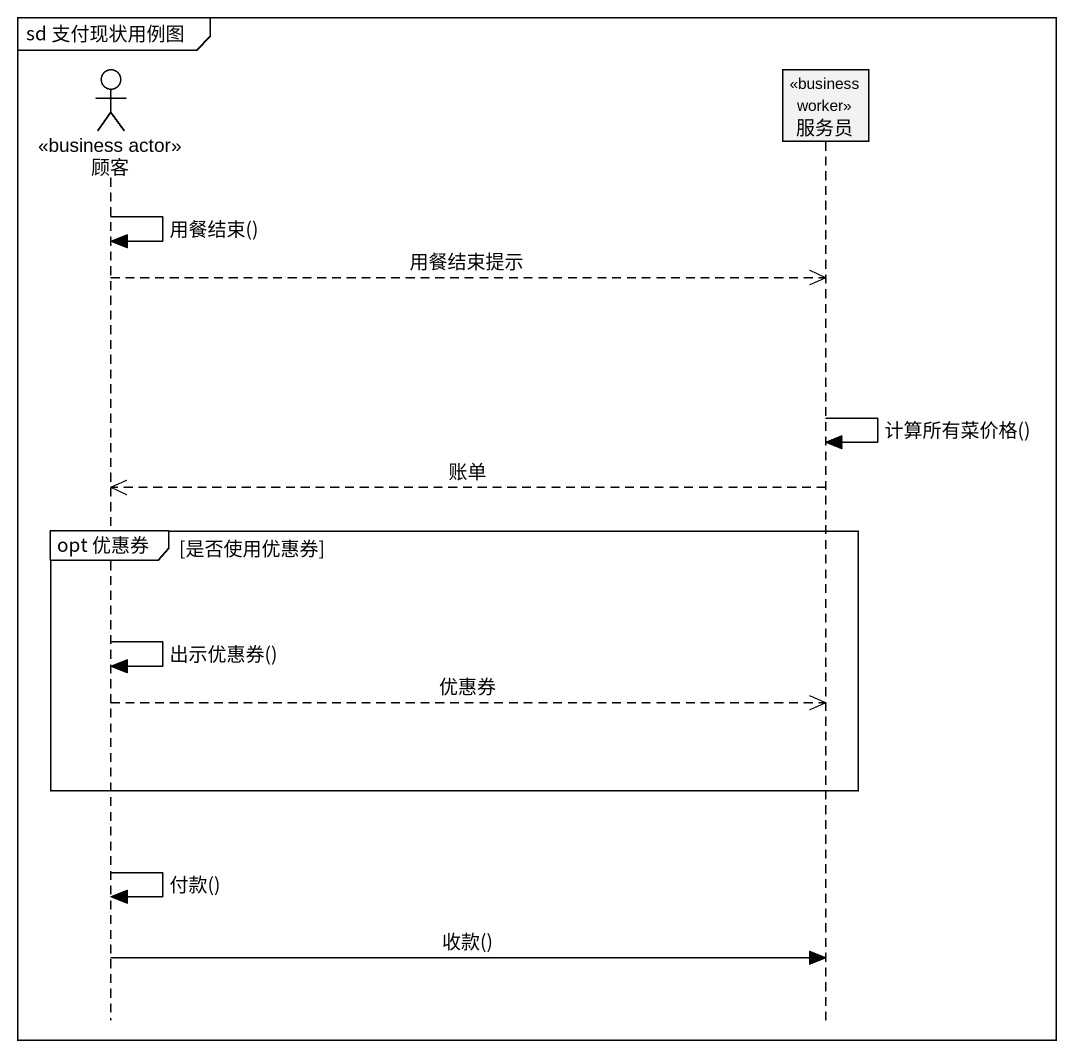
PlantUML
@startuml
mainframe sd 支付现状用例图
hide footbox
actor 顾客 <<business actor>>
participant 服务员 <<business worker>>

顾客 -> 顾客 : 用餐结束()
顾客 -->> 服务员 : 用餐结束提示
服务员 -> 服务员 : 计算所有菜价格()
服务员 -->> 顾客 : 账单
group opt 优惠券 [是否使用优惠券]
  顾客 -> 顾客 : 出示优惠券()
  顾客 -->> 服务员 : 优惠券
end
顾客 -> 顾客 : 付款()
顾客 -> 服务员 : 收款()
@enduml
